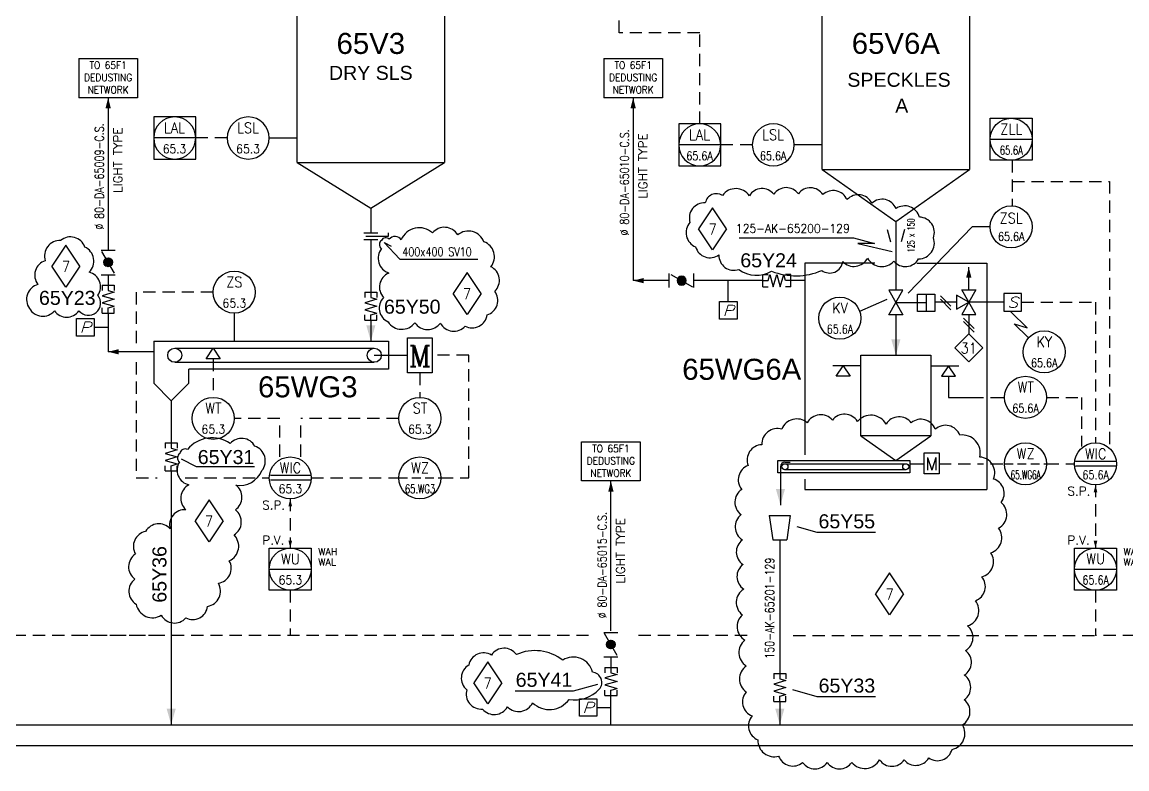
# Model space of a CAD drawing. Extents: x -2 to 170, y 0 to 66.
# Drawn here: x 57.47 to 89.02, y 23.94 to 45.25 of the extents above; entities that cross this region are included whole.
import ezdxf
from ezdxf.enums import TextEntityAlignment as Align

# ---------------------------------------------------------------- set-up
doc = ezdxf.new("R2010")
doc.units = 0
doc.header["$LTSCALE"] = 0.5
doc.header["$MEASUREMENT"] = 0
doc.linetypes.add('DASHED', pattern=[0.75, 0.5, -0.25])
doc.linetypes.add('TRATT2', pattern=[1.1, 0.7, -0.4])
doc.layers.get('0').update_dxf_attribs({"linetype": 'CONTINUOUS'})
for name, color, linetype in [('GREEN', 92, 'CONTINUOUS'), ('NUVOLA', 6, 'CONTINUOUS'), ('RED', 1, 'CONTINUOUS'), ('S', 7, 'CONTINUOUS'), ('TRATT2', 5, 'TRATT2'), ('Y', 92, 'CONTINUOUS')]:
    doc.layers.add(name, color=color, linetype=linetype)
doc.styles.add('A4', font='arial.ttf', dxfattribs={"height": 0.4})
doc.styles.add('A6', font='arial.ttf', dxfattribs={"height": 0.6})
doc.styles.add('C6', font='COMPLEX', dxfattribs={"height": 0.6})
doc.styles.add('S', font='ITALIC', dxfattribs={"height": 6})
doc.styles.add('S15', font='SIMPLEX', dxfattribs={"width": 0.9, "height": 0.15})
doc.styles.add('S2', font='SIMPLEX', dxfattribs={"height": 0.2})
doc.styles.add('S25', font='SIMPLEX', dxfattribs={"height": 0.25})
doc.styles.add('S2S', font='SIMPLEX', dxfattribs={"width": 0.7, "height": 0.2})
doc.styles.add('S3', font='SIMPLEX', dxfattribs={"width": 0.9, "height": 0.3})

# ---------------------------------------------------------------- blocks, each defined once
blk = doc.blocks.new('QUA-LOC')
for p, q in [((-0.566, 0.076), (0.578, 0.076)), ((-0.566, -0.056), (0.578, -0.056))]:
    blk.add_line(p, q)
blk.add_circle((0, 0), 0.6)
at = {"width": 0.9}
for tag, height, style, p in [('SIGLA', 0.3, 'S3', (0.005, 0.139)), ('NUMERO', 0.25, 'S25', (0.005, -0.436))]:
    blk.add_attdef(tag, text='', height=height, dxfattribs=dict(at, style=style)).set_placement(p, align=Align.CENTER)
blk = doc.blocks.new('LOCALE')
blk.add_circle((0, 0), 0.6)
at = {"width": 0.9}
for tag, height, style, p in [('SIGLA', 0.3, 'S3', (0.005, 0.139)), ('NUMERO', 0.25, 'S25', (0.005, -0.436))]:
    blk.add_attdef(tag, text='', height=height, dxfattribs=dict(at, style=style)).set_placement(p, align=Align.CENTER)
blk = doc.blocks.new('FRECC1', base_point=(50.2, 51.5))
blk.add_solid([(50.2, 51.5), (50.5, 51.575), (50.5, 51.425)])
blk = doc.blocks.new('COMPUTER')
blk.add_line((-0.6, 0), (0.6, 0))
blk.add_lwpolyline([(-0.6, 0.6), (0.6, 0.6), (0.6, -0.6), (-0.6, -0.6), (-0.6, 0.6)])
blk.add_circle((0, 0), 0.6)
at = {"width": 0.9}
for tag, height, style, p in [('SIGLA', 0.3, 'S3', (0.005, 0.139)), ('NUMERO', 0.25, 'S25', (0.005, -0.436))]:
    blk.add_attdef(tag, text='', height=height, dxfattribs=dict(at, style=style)).set_placement(p, align=Align.CENTER)
at = {"style": 'S2'}
for tag, p in [('3', (0.8, 0.4)), ('4', (0.8, 0.1))]:
    blk.add_attdef(tag, p, '', height=0.2, dxfattribs=at)
blk = doc.blocks.new('MOTOR', base_point=(11.35, 51))
for p, q in [((11, 52), (11.7, 52)), ((11, 51), (11, 52)), ((11.7, 52), (11.7, 51)), ((11.7, 51), (11, 51))]:
    blk.add_line(p, q)
at = {"style": 'C6'}
blk.add_text('M', height=0.6, dxfattribs=at).set_placement((11.351, 51.18), align=Align.CENTER)
blk = doc.blocks.new('FRECC4')
blk.add_solid([(0, 0), (0.21, 0.0525), (0.21, -0.0525)])
blk = doc.blocks.new('LINEA-P')
at = {"style": 'S25', "width": 0.8}
blk.add_attdef('PRO', (0.016, 0.126), '', height=0.25, dxfattribs=at)
at = {"style": 'S25', "flags": 1}
for tag, p, width in [('LINE', (0.016, -0.303), 0.8), ('FROM', (0.016, -0.731), 0.8), ('TO', (0.016, -1.16), 0.8), ('FLUID', (0.016, -1.588), 0.8), ('SIZE', (0.016, -2.017), 0.8), ('CLASS', (0.016, -2.445), 0.8), ('T.C', (0.016, -2.874), 0.8), ('BARS', (0, -3.258), 0.8), ('RATING', (0, -3.656), 0.8), ('TRAC', (0, -4.076), 0.9), ('ISOLAT', (0, -4.485), 0.8), ('SPESS', (0, -4.913), 0.8)]:
    blk.add_attdef(tag, p, '', height=0.25, dxfattribs=dict(at, width=width))
blk = doc.blocks.new('*X20')
for p, q in [((12.778, 29.501), (12.903, 29.626)), ((12.782, 29.47), (12.934, 29.622)), ((12.786, 29.544), (12.86, 29.618)), ((12.792, 29.444), (12.96, 29.612)), ((12.806, 29.423), (12.981, 29.598)), ((12.823, 29.405), (12.999, 29.581)), ((12.844, 29.391), (13.013, 29.56)), ((12.87, 29.38), (13.023, 29.534)), ((12.9, 29.376), (13.028, 29.504)), ((12.942, 29.382), (13.022, 29.462))]:
    blk.add_line(p, q)
blk = doc.blocks.new('B')
for p, q in [((0, 0.2), (0, -0.2)), ((0.041, -0.178), (0.665, 0.18)), ((0.7, 0.2), (0.7, -0.2))]:
    blk.add_line(p, q)
blk.add_circle((0.353, 0.001), 0.125)
blk.add_blockref('*X20', (-12.55, -29.5))
at = {"layer": 'S', "style": 'S2S', "width": 0.7}
for p in [(0.35, 0.3), (0.35, -0.5)]:
    blk.add_attdef('B', text='', height=0.2, dxfattribs=at).set_placement(p, align=Align.CENTER)
blk = doc.blocks.new('FLESS')
at = {"layer": 'S'}
for p, q in [((-0.175, 0.8), (-0.175, 0.65)), ((-0.175, 0.8), (0.175, 0.8)), ((0, 0.8), (0, 0.65)), ((0, 0.65), (0.175, 0.6)), ((0.175, 0.8), (0.175, 0.65)), ((0.175, 0.6), (-0.175, 0.5)), ((-0.175, 0.5), (0.175, 0.4)), ((0.175, 0.4), (-0.175, 0.3)), ((-0.175, 0.3), (0.175, 0.2)), ((-0.175, 0), (-0.175, 0.15)), ((-0.175, 0), (0.175, 0)), ((0, 0.15), (0.175, 0.2)), ((0, 0), (0, 0.15)), ((0.175, 0), (0.175, 0.15))]:
    blk.add_line(p, q, dxfattribs=at)
at = {"style": 'S2'}
for tag, p in [('1', (-0.3, 0.4)), ('2', (0.5, 0.4))]:
    blk.add_attdef(tag, text='', height=0.2, rotation=90, dxfattribs=at).set_placement(p, align=Align.CENTER)
blk = doc.blocks.new('FRECC2', base_point=(19.5, 44))
at = {"layer": 'RED'}
blk.add_solid([(19.5, 44), (19.955, 44.13), (19.955, 43.87)], dxfattribs=at)
blk = doc.blocks.new('PRESA', base_point=(1.75, 0.1))
for p, q in [((1.5, 0.1), (1.5, 0.6)), ((1.5, 0.6), (2, 0.6)), ((2, 0.6), (2, 0.1)), ((2, 0.1), (1.5, 0.1))]:
    blk.add_line(p, q)
at = {"style": 'S', "width": 1.2}
blk.add_attdef('1', text='', height=0.3, dxfattribs=at).set_placement((1.75, 0.2), align=Align.CENTER)
blk = doc.blocks.new('RETRO-Q')
at = {"linetype": 'DASHED'}
blk.add_line((-0.6, 0), (0.6, 0), dxfattribs=at)
blk.add_circle((0, 0), 0.6)
at = {"width": 0.9}
for tag, height, style, p in [('SIGLA', 0.3, 'S3', (0.005, 0.139)), ('NUMERO', 0.25, 'S25', (0.005, -0.436))]:
    blk.add_attdef(tag, text='', height=height, dxfattribs=dict(at, style=style)).set_placement(p, align=Align.CENTER)
blk = doc.blocks.new('STRUMC')
blk.add_line((-0.6, 0), (0.6, 0))
blk.add_lwpolyline([(-0.6, 0.6), (0.6, 0.6), (0.6, -0.6), (-0.6, -0.6), (-0.6, 0.6)])
blk.add_circle((0, 0), 0.6)
at = {"style": 'S3', "width": 0.9}
blk.add_attdef('2', text='', height=0.3, dxfattribs=at).set_placement((0.005, 0.139), align=Align.CENTER)
at = {"style": 'S2'}
for tag, p in [('3', (0.8, 0.4)), ('4', (0.8, 0.1))]:
    blk.add_attdef(tag, p, '', height=0.2, dxfattribs=at)
at = {"layer": 'S', "style": 'S25', "width": 0.9}
blk.add_attdef('1', text='', height=0.25, dxfattribs=at).set_placement((0.005, -0.436), align=Align.CENTER)
blk = doc.blocks.new('STRUM', base_point=(33, 38))
blk.add_circle((33, 38), 0.6)
at = {"width": 0.9}
for tag, height, style, p in [('2', 0.3, 'S3', (33, 38.1)), ('1', 0.25, 'S25', (33, 37.6))]:
    blk.add_attdef(tag, text='', height=height, dxfattribs=dict(at, style=style)).set_placement(p, align=Align.CENTER)
blk = doc.blocks.new('STRUM0', base_point=(6.476, 4.681))
blk.add_circle((6.476, 4.681), 0.6)
at = {"style": 'S3', "width": 0.9}
blk.add_attdef('2', text='', height=0.3, dxfattribs=at).set_placement((6.481, 4.821), align=Align.CENTER)
at = {"layer": 'S', "style": 'S25', "width": 0.9}
blk.add_attdef('1', text='', height=0.25, dxfattribs=at).set_placement((6.481, 4.245), align=Align.CENTER)
blk = doc.blocks.new('NOMEN', base_point=(35, 22))
for p, q in [((35, 22.8), (34.6, 22.4)), ((35.4, 22.4), (35, 22.8)), ((34.6, 22.4), (35, 22)), ((35, 22), (35.4, 22.4))]:
    blk.add_line(p, q)
at = {"style": 'S3', "width": 0.9}
blk.add_attdef('1', text='', height=0.3, dxfattribs=at).set_placement((35, 22.236), align=Align.CENTER)
blk = doc.blocks.new('COMPNEU', base_point=(32.45, 18.2))
for p, q in [((32.6, 18.35), (32.3, 18.05)), ((32.7, 18.35), (32.4, 18.05))]:
    blk.add_line(p, q)
blk = doc.blocks.new('K', base_point=(1.6, 2.4))
for p, q in [((1.6, 2.6), (1.6, 2.2)), ((1.6, 2.2), (2.3, 2.6)), ((2.3, 2.2), (1.6, 2.6)), ((2.3, 2.6), (2.3, 2.2))]:
    blk.add_line(p, q)
blk = doc.blocks.new('TREV', base_point=(31.1, 15.45))
for p, q in [((30.9, 15.8), (31.3, 15.8)), ((31.1, 15.45), (30.9, 15.8)), ((31.3, 15.8), (31.1, 15.45)), ((30.75, 15.65), (30.75, 15.25)), ((30.75, 15.25), (31.45, 15.65)), ((31.45, 15.25), (30.75, 15.65)), ((31.45, 15.65), (31.45, 15.25))]:
    blk.add_line(p, q)
blk = doc.blocks.new('LINEA')
at = {"layer": 'S', "style": 'S25', "width": 0.9}
blk.add_attdef('LINE', (0, 0.14), '', height=0.25, dxfattribs=at)
blk = doc.blocks.new('RID')
for p, q in [((-0.364, 0.248), (-0.014, 0.148)), ((-0.364, -0.252), (-0.014, -0.152))]:
    blk.add_line(p, q)
at = {"style": 'S2', "width": 0.7}
for p in [(-0.178, 0.398), (-0.178, -0.602)]:
    blk.add_attdef('RID', text='', height=0.2, dxfattribs=at).set_placement(p, align=Align.CENTER)
blk = doc.blocks.new('RIDSP')
at = {"layer": 'S'}
for p, q in [((0.7, 0.3), (0, 0.2)), ((0, 0.2), (0, -0.2)), ((0.7, 0.3), (0.7, -0.3)), ((0.7, -0.3), (0, -0.2))]:
    blk.add_line(p, q, dxfattribs=at)
blk = doc.blocks.new('REV')
at = {"layer": 'Y'}
for p, q in [((0, 0.6), (-0.4, 0)), ((0.4, 0), (0, 0.6)), ((0, -0.6), (-0.4, 0)), ((0.4, 0), (0, -0.6))]:
    blk.add_line(p, q, dxfattribs=at)
at = {"layer": 'Y', "color": 0, "style": 'S3', "width": 0.9}
blk.add_attdef('REV', text='', height=0.3, dxfattribs=at).set_placement((0, -0.162), align=Align.CENTER)

msp = doc.modelspace()

# ---------------------------------------------------------------- linework, layer by layer
for p, q in [((59.091, 44.21), (59.091, 43.09)), ((74.082, 44.21), (74.082, 43.09)), ((59.931, 43.09), (59.931, 38.74)), ((74.922, 43.09), (74.922, 37.87)), ((65.331, 41.938), (64.531, 41.938)), ((80.322, 41.74), (79.522, 41.74)), ((84.6, 39.403), (82.778, 37.511)), ((85.115, 39.403), (84.6, 39.403)), ((68.261, 38.483), (67.809, 38.954)), ((67.809, 38.954), (68.012, 38.852)), ((77.945, 39.092), (81.21, 39.092)), ((81.21, 39.092), (81.812, 38.926)), ((81.812, 38.926), (81.334, 38.926)), ((81.334, 38.926), (82.321, 38.701)), ((68.261, 38.483), (70.488, 38.483)), ((84.504, 37.603), (84.504, 38.252)), ((59.931, 38.04), (59.931, 37.74)), ((75.954, 37.87), (74.922, 37.87)), ((78.622, 37.87), (76.654, 37.87)), ((77.637, 37.27), (77.637, 37.87)), ((79.822, 37.87), (79.422, 37.87)), ((81.391, 37), (82.173, 37.337)), ((82.422, 37.248), (83.29, 37.248)), ((83.29, 37.484), (83.29, 36.986)), ((84.154, 37.253), (83.539, 37.253)), ((85.508, 37.253), (84.504, 37.253)), ((59.931, 36.94), (59.931, 35.84)), ((63.531, 36.94), (63.531, 36.14)), ((86.169, 36.523), (85.704, 36.975)), ((84.504, 36.903), (84.504, 36.356)), ((85.803, 36.635), (86.169, 36.523)), ((86.199, 36.244), (85.803, 36.635)), ((59.531, 36.54), (59.931, 36.54)), ((61.231, 35.84), (59.931, 35.84)), ((62.731, 35.64), (62.931, 35.94)), ((62.931, 35.94), (63.131, 35.64)), ((67.531, 35.74), (68.481, 35.74)), ((63.131, 35.64), (62.731, 35.64)), ((80.722, 35.14), (80.922, 35.44)), ((80.922, 35.44), (81.122, 35.14)), ((83.922, 35.44), (83.722, 35.14)), ((84.122, 35.14), (83.922, 35.44)), ((81.122, 35.14), (80.722, 35.14)), ((83.722, 35.14), (84.122, 35.14)), ((83.922, 35.14), (83.922, 34.54)), ((83.922, 34.54), (84.922, 34.54)), ((85.122, 34.54), (85.522, 34.54)), ((62.452, 32.558), (62.023, 32.774)), ((64.112, 32.558), (62.452, 32.558)), ((79.254, 32.646), (82.703, 32.646)), ((82.703, 32.475), (79.254, 32.475)), ((74.286, 27.873), (74.286, 32.153)), ((80.178, 30.684), (79.606, 30.846)), ((81.838, 30.684), (80.178, 30.684)), ((74.286, 27.134), (74.286, 26.834)), ((73.218, 26.161), (73.916, 26.359)), ((80.178, 25.997), (79.479, 26.194)), ((71.557, 26.161), (73.218, 26.161)), ((74.286, 25.2), (74.286, 26.034)), ((81.838, 25.997), (80.178, 25.997)), ((73.886, 25.689), (74.286, 25.689))]:
    msp.add_line(p, q)
for centre in [(79.254, 32.561), (82.703, 32.561)]:
    msp.add_circle(centre, 0.0857)
at = {"layer": 'GREEN'}
for p, q in [((65.331, 41.238), (65.331, 47.138)), ((69.531, 47.138), (69.531, 41.238)), ((80.322, 41.04), (80.322, 46.94)), ((84.522, 46.94), (84.522, 41.04)), ((65.331, 41.238), (69.531, 41.238)), ((65.331, 41.238), (67.431, 39.938)), ((67.431, 39.938), (69.531, 41.238)), ((80.322, 41.04), (82.422, 39.554)), ((80.322, 41.04), (84.522, 41.04)), ((82.422, 39.554), (84.522, 41.04)), ((81.822, 38.37), (79.822, 38.37)), ((79.822, 38.37), (79.822, 32.901)), ((83.022, 38.37), (85.022, 38.37)), ((85.022, 38.37), (85.022, 31.915)), ((61.231, 36.14), (67.931, 36.14)), ((61.231, 36.14), (61.231, 34.94)), ((67.931, 36.14), (67.931, 35.34)), ((61.831, 35.94), (67.531, 35.94)), ((81.422, 33.44), (81.422, 35.74)), ((81.422, 35.74), (83.422, 35.74)), ((83.422, 35.74), (83.422, 33.44)), ((61.831, 35.54), (67.531, 35.54)), ((67.931, 35.34), (62.231, 35.34)), ((62.231, 34.94), (62.231, 35.34)), ((81.422, 35.44), (80.622, 35.44)), ((83.422, 35.44), (84.222, 35.44)), ((61.231, 34.94), (61.731, 34.44)), ((61.731, 34.44), (62.231, 34.94)), ((81.422, 33.44), (82.422, 32.74)), ((83.422, 33.44), (81.422, 33.44)), ((82.422, 32.74), (83.422, 33.44)), ((79.056, 32.386), (79.056, 32.74)), ((79.056, 32.74), (82.822, 32.74)), ((82.822, 32.74), (82.822, 32.386)), ((82.822, 32.64), (83.222, 32.64)), ((82.822, 32.386), (79.056, 32.386)), ((79.822, 32.208), (79.822, 31.915)), ((79.822, 31.915), (85.022, 31.915)), ((1.421, 25.2), (137.271, 25.2)), ((137.271, 24.6), (1.421, 24.6))]:
    msp.add_line(p, q, dxfattribs=at)
for centre in [(61.831, 35.74), (67.531, 35.74)]:
    msp.add_circle(centre, 0.2, dxfattribs=at)
at = {"layer": 'NUVOLA'}
for points in [[(76.982, 40.091, 0.520567), (76.544, 39.528, 0.520567), (76.544, 39.528, 0.520567), (76.704, 38.834, 0.520567), (76.704, 38.834, 0.520567), (77.371, 38.605, 0.520567), (77.371, 38.605, 0.53007), (77.937, 38.188, 0.520567), (77.937, 38.188, 0.301365), (78.875, 38.138, 0.520567), (78.875, 38.138, 0.199729), (80.309, 38.161, 0.520567), (80.309, 38.161, 48.532896), (80.309, 38.161, 0.520567), (80.309, 38.161, 0.580341), (80.905, 38.415, 0.520567), (80.905, 38.415, 0.520567), (81.616, 38.514, 0.520567), (81.616, 38.514, 0.520567), (82.361, 38.426, 0.520567), (82.361, 38.426, 0.520567), (83.072, 38.492, 0.520567), (83.072, 38.492, 0.520567), (83.494, 39.092, 0.520567), (83.494, 39.092, 0.520567), (83.094, 39.68, 0.520567), (83.094, 39.68, 0.520567), (82.427, 39.925, 0.520567), (82.427, 39.925, 0.520567), (81.739, 40.08, 0.520567), (81.739, 40.08, 0.520567), (81.027, 40.18, 0.520567), (81.027, 40.18, 0.520567), (80.339, 40.324, 0.520567), (80.339, 40.324, 0.520567), (79.639, 40.347, 0.520567), (79.639, 40.347, 0.520567), (78.939, 40.335, 0.520567), (78.939, 40.335, 0.520567), (78.239, 40.291, 0.520567), (78.239, 40.291, 0.520567), (77.472, 40.302, 0.520567), (77.472, 40.302, 0.520567)], [(57.924, 37.762, 0.520567), (57.683, 37.078, 0.520567), (57.683, 37.078, 0.520567), (58.395, 37.007, 0.520567), (58.395, 37.007, 0.520567), (59.098, 37.007, 0.520567), (59.098, 37.007, 0.982147), (59.64, 37.451, 0.520567), (59.64, 37.451, 0.520567), (59.391, 38.109, 0.520567), (59.391, 38.109, 0.520567), (59.267, 38.829, 0.520567), (59.267, 38.829, 0.520567), (58.573, 39.015, 0.520567), (58.573, 39.015, 0.520567), (58.137, 38.438, 0.520567), (58.137, 38.438, 0.520567)], [(68.298, 39.035, 0.520567), (67.957, 39.05, 0.520567), (67.736, 39.019, 0.520567), (67.736, 38.786, 0.520567), (67.945, 38.087, 0.520567), (67.945, 38.087, 0.520567), (67.794, 37.388, 0.520567), (67.794, 37.388, 0.520567), (67.924, 36.694, 0.520567), (67.924, 36.694, 0.520567), (68.688, 36.667, 0.520567), (68.688, 36.667, 0.520567), (69.416, 36.66, 0.520567), (69.416, 36.66, 0.520567), (70.125, 36.57, 0.520567), (70.125, 36.57, 0.520567), (70.75, 36.893, 0.520567), (70.75, 36.893, 0.520567), (70.97, 37.567, 0.520567), (70.97, 37.567, 0.520567), (70.86, 38.268, 0.520567), (70.86, 38.268, 0.520567), (70.661, 38.975, 0.520567), (70.661, 38.975, 0.520567), (69.912, 39.175, 0.520567), (69.912, 39.175, 0.520567), (69.19, 39.23, 0.520567), (69.19, 39.23, 0.520567)], [(84.248, 33.464, 0.520567), (83.546, 33.63, 0.520567), (83.546, 33.63, 0.520567), (82.863, 33.815, 0.520567), (82.863, 33.815, 0.520567), (82.142, 33.778, 0.520567), (82.142, 33.778, 0.520567), (81.329, 33.852, 0.520567), (81.329, 33.852, 0.520567), (80.609, 33.889, 0.520567), (80.609, 33.889, 0.520567), (79.888, 33.815, 0.520567), (79.888, 33.815, 0.520567), (79.167, 33.63, 0.520567), (79.167, 33.63, 0.520567), (78.595, 33.187, 0.520567), (78.595, 33.187, 0.520567), (78.207, 32.596, 0.520567), (78.207, 32.596, 0.520567), (78.022, 31.913, 0.520567), (78.022, 31.913, 0.520567), (78.003, 31.193, 0.520567), (78.003, 31.193, 0.520567), (78.04, 30.473, 0.520567), (78.04, 30.473, 0.520567), (78.059, 29.771, 0.520567), (78.059, 29.771, 0.520567), (78.077, 29.07, 0.520567), (78.077, 29.07, 0.520567), (78.04, 28.331, 0.520567), (78.04, 28.331, 0.520567), (78.114, 27.611, 0.520567), (78.114, 27.611, 0.520567), (78.151, 26.873, 0.520567), (78.151, 26.873, 0.520567), (78.151, 26.134, 0.520567), (78.151, 26.134, 0.520567), (78.318, 25.451, 0.520567), (78.318, 25.451, 0.520567), (78.484, 24.768, 0.520567), (78.484, 24.768, 0.520567), (79.075, 24.306, 0.520567), (79.075, 24.306, 0.520567), (79.759, 24.121, 0.520567), (79.759, 24.121, 0.520567), (80.461, 24.121, 0.520567), (80.461, 24.121, 0.520567), (81.163, 24.121, 0.520567), (81.163, 24.121, 0.520567), (81.957, 24.195, 0.520567), (81.957, 24.195, 0.520567), (82.659, 24.195, 0.520567), (82.659, 24.195, 0.520567), (83.361, 24.251, 0.520567), (83.361, 24.251, 0.520567), (84.026, 24.491, 0.520567), (84.026, 24.491, 0.520567), (84.322, 25.192, 0.520567), (84.322, 25.192, 0.520567), (84.377, 25.912, 0.520567), (84.377, 25.912, 0.520567), (84.377, 26.614, 0.520567), (84.377, 26.614, 0.520567), (84.414, 27.316, 0.520567), (84.414, 27.316, 0.520567), (84.47, 28.017, 0.520567), (84.47, 28.017, 0.520567), (84.692, 28.737, 0.520567), (84.692, 28.737, 0.520567), (84.876, 29.421, 0.520567), (84.876, 29.421, 0.520567), (85.135, 30.104, 0.520567), (85.135, 30.104, 0.520567), (85.357, 30.805, 0.520567), (85.357, 30.805, 0.520567), (85.431, 31.544, 0.520567), (85.431, 31.544, 0.520567), (85.209, 32.209, 0.520567), (85.209, 32.209, 0.520567), (84.821, 32.836, 0.520567), (84.821, 32.836, 0.520567)], [(62.2, 33.05, 0.520567), (61.977, 32.936, 0.520567), (61.968, 32.699, 0.520567), (62.236, 32.044, 0.520567), (62.236, 32.044, 0.520567), (62.148, 31.332, 0.520567), (62.148, 31.332, 0.520567), (61.701, 30.788, 0.520567), (61.701, 30.788, 0.520567), (61.002, 30.711, 0.520567), (61.002, 30.711, 0.520567), (60.711, 30.07, 0.520567), (60.711, 30.07, 0.520567), (60.692, 29.352, 0.520567), (60.692, 29.352, 0.520567), (60.73, 28.634, 0.520567), (60.73, 28.634, 0.520567), (61.449, 28.323, 0.520567), (61.449, 28.323, 0.520567), (62.148, 28.246, 0.520567), (62.148, 28.246, 0.520567), (62.77, 28.576, 0.520567), (62.77, 28.576, 0.520567), (63.08, 29.236, 0.520567), (63.08, 29.236, 0.520567), (63.391, 29.876, 0.520567), (63.391, 29.876, 0.520567), (63.527, 30.614, 0.520567), (63.527, 30.614, 0.520567), (63.566, 31.332, 0.520567), (63.566, 31.332, 0.520567), (63.572, 32.037, 0.520567), (63.572, 32.037, 0.348234), (64.323, 32.45, 0.520567), (64.323, 32.45, 0.51393), (64.122, 33.144, 0.520567), (64.122, 33.144, 0.520567), (63.417, 33.22, 0.520567), (63.417, 33.22, 0.400552)], [(73.955, 26.209, 0.604415), (73.759, 26.7, 0.520567), (73.759, 26.7, 0.520516), (72.914, 27.041, 0.520567), (72.914, 27.041, 0.274334), (71.59, 27.202, 0.520567), (71.59, 27.202, 0.520567), (70.872, 27.187, 0.520567), (70.872, 27.187, 0.520567), (70.228, 26.902, 0.520567), (70.228, 26.902, 0.520567), (70.17, 26.199, 0.520567), (70.17, 26.199, 0.520567), (70.623, 25.644, 0.520567), (70.623, 25.644, 0.520567), (71.333, 25.709, 0.520567), (71.333, 25.709, 0.520567), (72.051, 25.826, 0.520567), (72.051, 25.826, 0.46589), (73.09, 25.922, 0.520567), (73.09, 25.922, 0.24653)]]:
    msp.add_lwpolyline(points, format="xyb", close=True, dxfattribs=at)
at = {"layer": 'RED'}
for p, q in [((67.431, 39.938), (67.431, 39.238)), ((82.422, 39.554), (82.422, 37.598)), ((67.431, 39.038), (67.431, 37.54)), ((67.431, 36.74), (67.431, 36.14)), ((82.422, 36.898), (82.422, 35.74)), ((61.731, 34.44), (61.731, 33.24)), ((79.126, 32.561), (79.126, 31.468)), ((79.254, 32.688), (79.404, 32.688)), ((61.731, 32.44), (61.731, 25.2)), ((79.109, 30.472), (79.109, 26.66)), ((79.109, 25.86), (79.109, 25.2))]:
    msp.add_line(p, q, dxfattribs=at)
msp.add_arc((79.254, 32.561), 0.128, 90, 180, dxfattribs=at)
at = {"layer": 'S'}
for p, q in [((59.091, 44.21), (60.771, 44.21)), ((60.771, 44.21), (60.771, 43.09)), ((74.082, 44.21), (75.762, 44.21)), ((75.762, 44.21), (75.762, 43.09)), ((60.771, 43.09), (59.091, 43.09)), ((75.762, 43.09), (74.082, 43.09)), ((67.231, 39.238), (67.631, 39.238)), ((67.287, 39.138), (67.931, 39.138)), ((67.931, 39.138), (67.931, 39.238)), ((67.631, 39.038), (67.231, 39.038)), ((73.446, 32.153), (73.446, 33.273)), ((73.446, 33.273), (75.126, 33.273)), ((75.126, 33.273), (75.126, 32.153)), ((75.126, 32.153), (73.446, 32.153))]:
    msp.add_line(p, q, dxfattribs=at)
at = {"layer": 'TRATT2'}
for p, q in [((74.522, 44.943), (74.522, 48.943)), ((76.822, 44.943), (74.522, 44.943)), ((76.822, 42.343), (76.822, 44.943)), ((63.331, 41.94), (62.431, 41.94)), ((78.322, 41.743), (77.422, 41.743)), ((85.743, 41.303), (85.743, 40.003)), ((85.743, 40.703), (88.522, 40.703)), ((88.522, 40.703), (88.522, 33.14)), ((60.731, 37.54), (60.731, 36.04)), ((62.931, 37.54), (60.731, 37.54)), ((86.008, 37.253), (88.122, 37.253)), ((88.122, 37.253), (88.122, 33.24)), ((70.231, 35.74), (69.181, 35.74)), ((70.231, 32.24), (70.231, 35.74)), ((60.731, 35.54), (60.731, 32.24)), ((62.931, 35.64), (62.931, 34.54)), ((68.831, 35.24), (68.831, 34.54)), ((86.722, 34.54), (87.722, 34.54)), ((87.722, 34.54), (87.722, 33.14)), ((64.831, 33.94), (63.531, 33.94)), ((64.831, 32.84), (64.831, 33.94)), ((68.231, 33.94), (65.431, 33.94)), ((65.431, 32.84), (65.431, 33.94)), ((83.654, 32.64), (84.922, 32.64)), ((85.122, 32.64), (85.522, 32.64)), ((86.722, 32.64), (87.522, 32.64)), ((60.731, 32.24), (61.331, 32.24)), ((62.131, 32.24), (64.531, 32.24)), ((65.731, 32.24), (68.231, 32.24)), ((69.431, 32.24), (70.231, 32.24)), ((88.122, 32.04), (88.122, 30.24)), ((65.131, 31.64), (65.131, 30.24)), ((65.131, 29.04), (65.131, 27.74)), ((88.122, 29.04), (88.122, 27.74)), ((61.431, 27.74), (47.084, 27.74)), ((73.649, 27.74), (59.143, 27.74)), ((78.175, 27.74), (74.959, 27.74)), ((79.493, 27.74), (88.122, 27.74)), ((93.1, 27.74), (88.122, 27.74))]:
    msp.add_line(p, q, dxfattribs=at)

# ---------------------------------------------------------------- block references
for name, p, rotation in [('FRECC1', (59.931, 43.09), 270), ('FRECC1', (74.922, 43.09), 270), ('B', (59.931, 38.04), 90), ('FRECC1', (84.504, 38.252), 270), ('FLESS', (79.422, 37.87), 90), ('K', (82.422, 37.598), 270), ('PRESA', (83.039, 37.235), 270), ('COMPNEU', (83.842, 37.288), 270), ('COMPNEU', (84.504, 36.652), 270), ('FRECC2', (82.422, 35.74), 90), ('FRECC1', (74.286, 32.153), 270), ('FRECC2', (79.126, 31.468), 90), ('FRECC4', (88.122, 32.04), 270), ('FRECC4', (65.131, 31.64), 270), ('RIDSP', (79.109, 30.472), 90), ('FRECC4', (65.131, 30.24), 90), ('FRECC4', (88.122, 30.24), 90), ('B', (74.286, 27.134), 90), ('FRECC2', (61.731, 25.2), 90), ('FRECC2', (79.109, 25.2), 90)]:
    msp.add_blockref(name, p, dxfattribs=dict(rotation=rotation))
at = {"rotation": 90}
for p, values in [((59.931, 39.307), {'PRO': 'Ø 80-DA-65009-C.S.'}), ((74.922, 39.14), {'PRO': 'Ø 80-DA-65010-C.S.'}), ((74.286, 28.217), {'PRO': 'Ø 80-DA-65015-C.S.'})]:
    msp.add_blockref('LINEA-P', p, dxfattribs=at).add_auto_attribs(values)
ref = msp.add_blockref('COMPUTER', (61.831, 41.94), dxfattribs=dict(xscale=-1))
ref.add_attrib('SIGLA', 'LAL', dxfattribs={"height": 0.3, "style": 'S3', "width": 0.9}).set_placement((61.826, 42.08), align=Align.CENTER)
ref.add_attrib('NUMERO', '65.3', dxfattribs={"height": 0.25, "style": 'S25', "width": 0.9}).set_placement((61.826, 41.504), align=Align.CENTER)
ref = msp.add_blockref('LOCALE', (63.931, 41.94), dxfattribs=dict(xscale=-1))
ref.add_attrib('SIGLA', 'LSL', dxfattribs={"height": 0.3, "style": 'S3', "width": 0.9}).set_placement((63.926, 42.08), align=Align.CENTER)
ref.add_attrib('NUMERO', '65.3', dxfattribs={"height": 0.25, "style": 'S25', "width": 0.9}).set_placement((63.926, 41.504), align=Align.CENTER)
ref = msp.add_blockref('COMPUTER', (76.822, 41.743), dxfattribs=dict(xscale=-1))
ref.add_attrib('SIGLA', 'LAL', dxfattribs={"height": 0.3, "style": 'S3', "width": 0.9}).set_placement((76.817, 41.882), align=Align.CENTER)
ref.add_attrib('NUMERO', '65.6A', dxfattribs={"height": 0.25, "style": 'S25', "width": 0.8}).set_placement((76.817, 41.306), align=Align.CENTER)
ref = msp.add_blockref('LOCALE', (78.922, 41.743), dxfattribs=dict(xscale=-1))
ref.add_attrib('SIGLA', 'LSL', dxfattribs={"height": 0.3, "style": 'S3', "width": 0.9}).set_placement((78.917, 41.882), align=Align.CENTER)
ref.add_attrib('NUMERO', '65.6A', dxfattribs={"height": 0.25, "style": 'S25', "width": 0.8}).set_placement((78.917, 41.306), align=Align.CENTER)
ref = msp.add_blockref('STRUMC', (85.715, 41.903))
ref.add_attrib('2', 'ZLL', dxfattribs={"height": 0.3, "style": 'S3', "width": 0.9}).set_placement((85.72, 42.042), align=Align.CENTER)
ref.add_attrib('1', '65.6A', dxfattribs={"layer": 'S', "height": 0.25, "style": 'S25', "width": 0.7}).set_placement((85.72, 41.466), align=Align.CENTER)
for name, p, values in [('REV', (77.19, 39.35), {'REV': '7'}), ('REV', (58.725, 38.284), {'REV': '7'}), ('LOCALE', (63.531, 37.54), {'SIGLA': 'ZS', 'NUMERO': '65.3'}), ('REV', (70.181, 37.505), {'REV': '7'}), ('PRESA', (59.281, 36.29), {'1': 'P'}), ('NOMEN', (84.504, 35.556), {'1': '31'}), ('LOCALE', (62.931, 33.94), {'SIGLA': 'WT', 'NUMERO': '65.3'}), ('LOCALE', (68.831, 33.94), {'SIGLA': 'ST', 'NUMERO': '65.3'}), ('QUA-LOC', (65.131, 32.24), {'SIGLA': 'WIC', 'NUMERO': '65.3'}), ('REV', (62.814, 31.02), {'REV': '7'}), ('COMPUTER', (65.131, 29.64), {'SIGLA': 'WU', 'NUMERO': '65.3', '3': 'WAH', '4': 'WAL'}), ('REV', (82.244, 28.936), {'REV': '7'}), ('REV', (70.769, 26.395), {'REV': '7'}), ('PRESA', (73.636, 25.439), {'1': 'P'})]:
    msp.add_blockref(name, p).add_auto_attribs(values)
ref = msp.add_blockref('STRUM', (85.715, 39.403))
ref.add_attrib('2', 'ZSL', dxfattribs={"height": 0.3, "style": 'S3', "width": 0.9}).set_placement((85.715, 39.503), align=Align.CENTER)
ref.add_attrib('1', '65.6A', dxfattribs={"layer": 'S', "height": 0.25, "style": 'S25', "width": 0.8}).set_placement((85.715, 39.003), align=Align.CENTER)
ref = msp.add_blockref('RID', (82.422, 38.961), dxfattribs=dict(rotation=270))
ref.add_attrib('RID', '125 x 150', dxfattribs={"height": 0.2, "rotation": 90, "style": 'S2', "width": 0.6}).set_placement((82.956, 39.162), align=Align.CENTER)
at = {"xscale": -1}
for name, p, rotation in [('FRECC1', (74.922, 37.87), 180), ('B', (75.954, 37.87), 180), ('FRECC2', (67.431, 36.14), 270), ('FRECC1', (59.931, 35.84), 180)]:
    msp.add_blockref(name, p, dxfattribs=dict(at, rotation=rotation))
for p in [(59.931, 36.94), (67.431, 36.74), (61.731, 32.44), (74.286, 26.034), (79.109, 25.86)]:
    msp.add_blockref('FLESS', p)
at = {"yscale": -1, "rotation": 270}
msp.add_blockref('TREV', (84.504, 37.253), dxfattribs=at)
ref = msp.add_blockref('PRESA', (77.637, 36.77))
ref.add_attrib('1', 'P', dxfattribs={"layer": 'S', "height": 0.3, "style": 'S', "width": 1.2}).set_placement((77.637, 36.87), align=Align.CENTER)
ref = msp.add_blockref('STRUM0', (80.822, 36.798))
ref.add_attrib('2', 'KV', dxfattribs={"height": 0.3, "style": 'S3', "width": 0.9}).set_placement((80.828, 36.938), align=Align.CENTER)
ref.add_attrib('1', '65.6A', dxfattribs={"layer": 'S', "height": 0.25, "style": 'S25', "width": 0.8}).set_placement((80.828, 36.362), align=Align.CENTER)
ref = msp.add_blockref('PRESA', (85.758, 37.503), dxfattribs=dict(xscale=-1, rotation=180))
ref.add_attrib('1', 'S', dxfattribs={"height": 0.3, "style": 'S', "width": 1.2}).set_placement((85.758, 37.103), align=Align.CENTER)
ref = msp.add_blockref('STRUM0', (86.656, 35.836))
ref.add_attrib('2', 'KY', dxfattribs={"height": 0.3, "style": 'S3', "width": 0.9}).set_placement((86.661, 35.975), align=Align.CENTER)
ref.add_attrib('1', '65.6A', dxfattribs={"layer": 'S', "height": 0.25, "style": 'S25', "width": 0.8}).set_placement((86.661, 35.4), align=Align.CENTER)
ref = msp.add_blockref('LOCALE', (86.122, 34.54))
ref.add_attrib('SIGLA', 'WT', dxfattribs={"height": 0.3, "style": 'S3', "width": 0.9}).set_placement((86.128, 34.68), align=Align.CENTER)
ref.add_attrib('NUMERO', '65.6A', dxfattribs={"height": 0.25, "style": 'S25', "width": 0.8}).set_placement((86.128, 34.104), align=Align.CENTER)
ref = msp.add_blockref('RETRO-Q', (86.122, 32.643))
ref.add_attrib('SIGLA', 'WZ', dxfattribs={"height": 0.3, "style": 'S3', "width": 0.9}).set_placement((86.128, 32.782), align=Align.CENTER)
ref.add_attrib('NUMERO', '65.WG6A', dxfattribs={"height": 0.25, "style": 'S25', "width": 0.6}).set_placement((86.128, 32.206), align=Align.CENTER)
ref = msp.add_blockref('QUA-LOC', (88.122, 32.64))
ref.add_attrib('SIGLA', 'WIC', dxfattribs={"height": 0.3, "style": 'S3', "width": 0.9}).set_placement((88.128, 32.78), align=Align.CENTER)
ref.add_attrib('NUMERO', '65.6A', dxfattribs={"height": 0.25, "style": 'S25', "width": 0.8}).set_placement((88.128, 32.204), align=Align.CENTER)
ref = msp.add_blockref('RETRO-Q', (68.831, 32.24))
ref.add_attrib('SIGLA', 'WZ', dxfattribs={"height": 0.3, "style": 'S3', "width": 0.9}).set_placement((68.836, 32.38), align=Align.CENTER)
ref.add_attrib('NUMERO', '65.WG3', dxfattribs={"height": 0.25, "style": 'S25', "width": 0.7}).set_placement((68.836, 31.804), align=Align.CENTER)
at = {"xscale": 0.5999999999999943, "yscale": 0.6, "zscale": 0.6}
msp.add_blockref('MOTOR', (83.444, 32.355), dxfattribs=at)
ref = msp.add_blockref('COMPUTER', (88.122, 29.64))
ref.add_attrib('SIGLA', 'WU', dxfattribs={"height": 0.3, "style": 'S3', "width": 0.9}).set_placement((88.128, 29.78), align=Align.CENTER)
ref.add_attrib('NUMERO', '65.6A', dxfattribs={"height": 0.25, "style": 'S25', "width": 0.8}).set_placement((88.128, 29.204), align=Align.CENTER)
ref.add_attrib('3', 'WAH', (88.922, 30.04), dxfattribs={"height": 0.2, "style": 'S2'})
ref.add_attrib('4', 'WAL', (88.922, 29.74), dxfattribs={"height": 0.2, "style": 'S2'})
at = {"layer": 'GREEN'}
msp.add_blockref('MOTOR', (68.831, 35.24), dxfattribs=at)
at = {"layer": 'TRATT2'}
msp.add_blockref('LINEA', (77.856, 39.095), dxfattribs=at).add_auto_attribs({'LINE': '125-AK-65200-129'})
ref = msp.add_blockref('LINEA', (68.332, 38.428), dxfattribs=at)
ref.add_attrib('LINE', '400x400 SV10', (68.332, 38.568), dxfattribs={"layer": 'S', "height": 0.25, "style": 'S25', "width": 0.8})
ref = msp.add_blockref('LINEA', (79.084, 27.079), dxfattribs=dict(at, rotation=90))
ref.add_attrib('LINE', '150-AK-65201-129', (78.945, 27.079), dxfattribs={"layer": 'S', "height": 0.25, "rotation": 90, "style": 'S25', "width": 0.8})

# ---------------------------------------------------------------- texts
at = {"style": 'A4'}
for s, p in [('DRY SLS', (67.431, 43.598)), ('SPECKLES ', (82.59, 43.4)), ('A', (82.59, 42.661))]:
    msp.add_text(s, height=0.4, dxfattribs=at).set_placement(p, align=Align.CENTER)
at = {"style": 'S25'}
for p in [(60.331, 41.307), (75.322, 41.14), (74.686, 30.159)]:
    msp.add_text('LIGHT TYPE', height=0.25, rotation=90, dxfattribs=at).set_placement(p, align=Align.CENTER)
for s, p in [('S.P.', (87.322, 31.74)), ('S.P.', (64.331, 31.34)), ('P.V.', (64.331, 30.34)), ('P.V.', (87.322, 30.34))]:
    msp.add_text(s, height=0.25, dxfattribs=at).set_placement(p)
at = {"layer": 'S', "style": 'S15', "width": 0.9}
for s, p in [('TO 65F1', (59.931, 43.91)), ('TO 65F1', (74.922, 43.91)), ('DEDUSTING', (59.931, 43.56)), ('DEDUSTING', (74.922, 43.56)), ('NETWORK', (59.931, 43.21)), ('NETWORK', (74.922, 43.21)), ('TO 65F1', (74.286, 32.973)), ('DEDUSTING', (74.286, 32.623)), ('NETWORK', (74.286, 32.273))]:
    msp.add_text(s, height=0.21, dxfattribs=at).set_placement(p, align=Align.CENTER)
at = {"layer": 'Y'}
for s, height, style, p in [('65V3', 0.6, 'A6', (67.431, 44.338)), ('65V6A', 0.6, 'A6', (82.422, 44.34)), ('65Y24', 0.4, 'A4', (78.789, 38.25)), ('65Y23', 0.4, 'A4', (58.764, 37.178)), ('65Y50', 0.4, 'A4', (68.614, 36.927)), ('65WG6A', 0.6, 'A6', (78.022, 35.04)), ('65WG3', 0.6, 'A6', (65.631, 34.54)), ('65Y31', 0.4, 'A4', (63.298, 32.637)), ('65Y55', 0.4, 'A4', (81.021, 30.803)), ('65Y41', 0.4, 'A4', (72.375, 26.28)), ('65Y33', 0.4, 'A4', (81.024, 26.115))]:
    msp.add_text(s, height=height, dxfattribs=dict(at, style=style)).set_placement(p, align=Align.CENTER)
at = {"layer": 'Y', "style": 'A4'}
msp.add_text('65Y36', height=0.4, rotation=90, dxfattribs=at).set_placement((61.595, 29.488), align=Align.CENTER)

doc.saveas('drawing.dxf')
